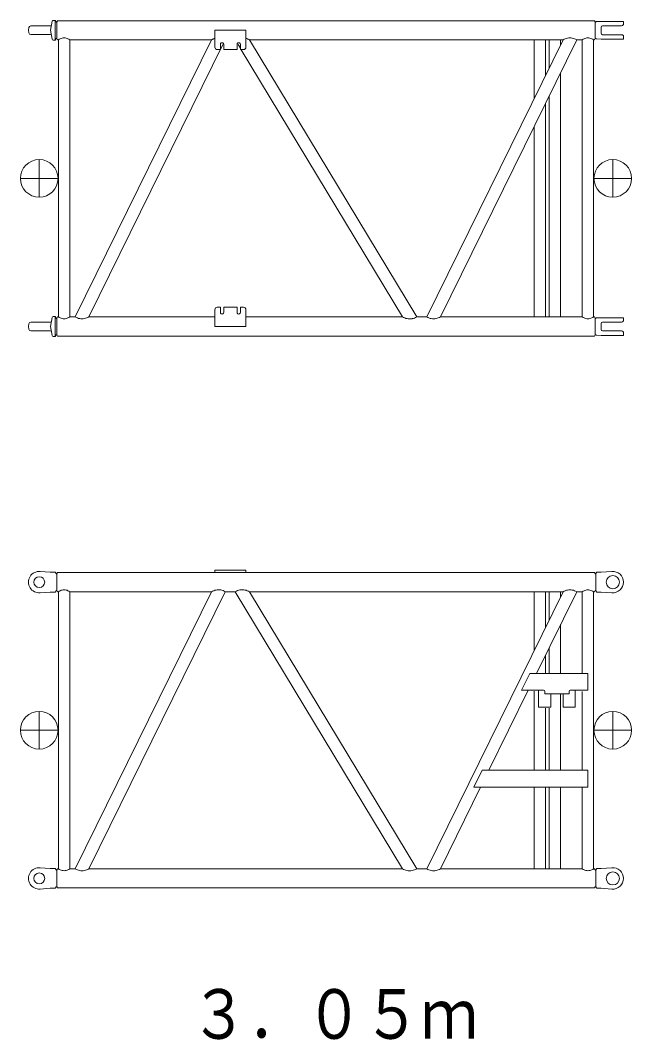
# Model space of a CAD drawing. Units: millimetres on the paper. Extents: x -420 to 420, y -297 to 297.
# Drawn here: x -344.9 to -290.8, y -110.2 to -19.9 of the extents above; entities that cross this region are included whole.
import ezdxf
from ezdxf.enums import TextEntityAlignment as Align

# ---------------------------------------------------------------- set-up
doc = ezdxf.new("R2010")
doc.units = ezdxf.units.MM
doc.layers.add('0-0_0', color=7, linetype='Continuous', lineweight=18)
doc.styles.add('ＭＳ ゴシック', font='')
doc.styles.get('ＭＳ ゴシック').set_extended_font_data('MS Gothic')

msp = doc.modelspace()

# ---------------------------------------------------------------- linework, layer by layer
at = {"layer": '0-0_0'}
for p, q in [((-344.228, -20.803), (-344.199, -20.566)), ((-344.034, -20.42), (-342.295, -20.42)), ((-342.279, -20.803), (-342.139, -20.011)), ((-342.041, -19.928), (-341.863, -19.928)), ((-341.863, -19.928), (-341.786, -20.061)), ((-341.863, -21.678), (-341.863, -19.928)), ((-341.757, -20.078), (-341.711, -20.078)), ((-341.711, -20.065), (-341.649, -19.956)), ((-341.711, -21.541), (-341.711, -20.065)), ((-341.649, -19.956), (-294.107, -19.956)), ((-294.107, -19.956), (-294.045, -20.065)), ((-294.045, -20.065), (-294.045, -21.541)), ((-293.999, -20.078), (-294.045, -20.078)), ((-293.955, -20.036), (-293.97, -20.061)), ((-293.511, -20.02), (-293.955, -20.036)), ((-291.528, -20.02), (-293.511, -20.02)), ((-293.511, -20.541), (-293.511, -21.066)), ((-291.695, -20.407), (-293.378, -20.407)), ((-291.528, -20.02), (-291.528, -20.241)), ((-344.228, -20.803), (-344.199, -21.04)), ((-344.034, -21.186), (-342.295, -21.186)), ((-342.279, -20.803), (-342.139, -21.595)), ((-341.786, -21.545), (-341.863, -21.678)), ((-341.711, -21.528), (-341.757, -21.528)), ((-341.711, -21.541), (-341.649, -21.65)), ((-341.649, -21.65), (-341.582, -21.65)), ((-341.582, -46.206), (-341.582, -21.65)), ((-340.574, -21.65), (-328.015, -21.65)), ((-340.574, -46.206), (-340.574, -21.65)), ((-340.082, -46.206), (-328.015, -21.65)), ((-327.72, -22.295), (-327.72, -20.803)), ((-327.72, -20.803), (-324.97, -20.803)), ((-324.97, -22.295), (-324.97, -20.803)), ((-309.846, -46.206), (-324.646, -21.65)), ((-296.882, -21.65), (-324.646, -21.65)), ((-308.948, -46.206), (-296.882, -21.65)), ((-307.741, -46.206), (-295.675, -21.65)), ((-299.449, -26.874), (-299.449, -21.65)), ((-298.441, -24.822), (-298.441, -21.65)), ((-298.116, -24.161), (-298.116, -21.65)), ((-297.107, -22.109), (-297.107, -21.65)), ((-295.675, -21.65), (-295.182, -21.65)), ((-295.182, -46.206), (-295.182, -21.65)), ((-294.174, -21.65), (-294.107, -21.65)), ((-294.174, -46.206), (-294.174, -21.65)), ((-294.107, -21.65), (-294.045, -21.541)), ((-293.999, -21.528), (-294.045, -21.528)), ((-293.955, -21.571), (-293.97, -21.545)), ((-293.511, -21.586), (-293.955, -21.571)), ((-291.528, -21.586), (-293.511, -21.586)), ((-291.695, -21.199), (-293.378, -21.199)), ((-291.528, -21.366), (-291.528, -21.586)), ((-342.041, -21.678), (-341.863, -21.678)), ((-338.874, -46.206), (-327.01, -22.062)), ((-327.503, -22.511), (-327.236, -22.511)), ((-327.236, -22.511), (-327.236, -22.061)), ((-326.936, -22.511), (-326.936, -22.061)), ((-326.936, -22.511), (-325.753, -22.511)), ((-325.753, -22.511), (-325.753, -22.061)), ((-325.46, -22.397), (-325.669, -22.05)), ((-325.453, -22.511), (-325.453, -22.061)), ((-325.453, -22.511), (-325.186, -22.511)), ((-311.11, -46.206), (-325.377, -22.535)), ((-297.107, -46.206), (-297.107, -24.565)), ((-298.116, -46.206), (-298.116, -26.617)), ((-298.441, -46.206), (-298.441, -27.279)), ((-299.449, -46.206), (-299.449, -29.331)), ((-343.278, -32.261), (-343.278, -35.595)), ((-292.478, -32.261), (-292.478, -35.595)), ((-344.945, -33.928), (-341.611, -33.928)), ((-294.145, -33.928), (-290.811, -33.928)), ((-327.72, -45.561), (-327.72, -47.053)), ((-327.503, -45.345), (-327.236, -45.345)), ((-327.236, -45.345), (-327.236, -45.795)), ((-326.936, -45.345), (-326.936, -45.795)), ((-326.936, -45.345), (-325.753, -45.345)), ((-325.753, -45.345), (-325.753, -45.795)), ((-325.453, -45.345), (-325.453, -45.795)), ((-325.453, -45.345), (-325.186, -45.345)), ((-324.97, -45.561), (-324.97, -47.053)), ((-344.228, -47.053), (-344.199, -46.816)), ((-344.034, -46.67), (-342.295, -46.67)), ((-342.279, -47.053), (-342.139, -46.261)), ((-342.041, -46.178), (-341.863, -46.178)), ((-341.863, -46.178), (-341.786, -46.311)), ((-341.863, -47.928), (-341.863, -46.178)), ((-341.757, -46.328), (-341.711, -46.328)), ((-341.711, -46.315), (-341.649, -46.206)), ((-341.711, -46.315), (-341.711, -47.791)), ((-341.649, -46.206), (-341.582, -46.206)), ((-340.081, -46.206), (-340.574, -46.206)), ((-327.72, -46.206), (-338.874, -46.206)), ((-311.11, -46.206), (-324.97, -46.206)), ((-308.948, -46.206), (-309.846, -46.206)), ((-307.741, -46.206), (-295.182, -46.206)), ((-294.174, -46.206), (-294.107, -46.206)), ((-294.107, -46.206), (-294.045, -46.315)), ((-294.045, -47.791), (-294.045, -46.315)), ((-293.999, -46.328), (-294.045, -46.328)), ((-293.955, -46.286), (-293.97, -46.311)), ((-293.511, -46.27), (-293.955, -46.285)), ((-291.528, -46.27), (-293.511, -46.27)), ((-293.511, -46.79), (-293.511, -47.316)), ((-291.695, -46.657), (-293.378, -46.657)), ((-291.528, -46.27), (-291.528, -46.49)), ((-344.228, -47.053), (-344.199, -47.29)), ((-344.034, -47.436), (-342.295, -47.436)), ((-342.279, -47.053), (-342.139, -47.845)), ((-341.786, -47.795), (-341.863, -47.928)), ((-341.711, -47.778), (-341.757, -47.778)), ((-341.711, -47.791), (-341.649, -47.9)), ((-327.72, -47.053), (-324.97, -47.053)), ((-294.107, -47.9), (-294.045, -47.791)), ((-293.999, -47.778), (-294.045, -47.778)), ((-293.955, -47.82), (-293.97, -47.795)), ((-293.511, -47.836), (-293.955, -47.82)), ((-291.528, -47.836), (-293.511, -47.836)), ((-291.695, -47.449), (-293.378, -47.449)), ((-291.528, -47.615), (-291.528, -47.836)), ((-342.041, -47.928), (-341.863, -47.928)), ((-341.649, -47.9), (-294.107, -47.9)), ((-343.202, -68.754), (-342.304, -68.826)), ((-342.304, -68.826), (-341.853, -68.826)), ((-341.853, -68.826), (-341.786, -68.943)), ((-341.757, -68.96), (-341.711, -68.96)), ((-341.711, -68.946), (-341.658, -68.855)), ((-341.711, -70.456), (-341.711, -68.946)), ((-341.658, -68.855), (-294.098, -68.855)), ((-327.72, -68.655), (-324.97, -68.655)), ((-327.72, -68.855), (-327.72, -68.655)), ((-324.97, -68.855), (-324.97, -68.655)), ((-294.098, -68.855), (-294.045, -68.946)), ((-294.045, -68.96), (-293.999, -68.96)), ((-293.98, -68.953), (-293.98, -70.449)), ((-293.903, -68.826), (-293.97, -68.943)), ((-293.903, -68.826), (-293.511, -68.826)), ((-292.549, -68.754), (-293.511, -68.826)), ((-343.202, -70.648), (-342.304, -70.576)), ((-342.304, -70.576), (-341.853, -70.576)), ((-341.786, -70.46), (-341.853, -70.576)), ((-341.711, -70.443), (-341.757, -70.443)), ((-341.711, -70.456), (-341.658, -70.548)), ((-341.582, -70.548), (-341.658, -70.548)), ((-341.582, -95.105), (-341.582, -70.548)), ((-340.574, -70.548), (-328.015, -70.548)), ((-340.574, -95.105), (-340.574, -70.548)), ((-340.081, -95.105), (-328.015, -70.548)), ((-338.874, -95.105), (-326.808, -70.548)), ((-326.808, -70.548), (-325.91, -70.548)), ((-311.11, -95.105), (-325.911, -70.548)), ((-309.846, -95.105), (-324.646, -70.548)), ((-296.882, -70.548), (-324.646, -70.548)), ((-308.948, -95.105), (-296.882, -70.548)), ((-299.449, -75.773), (-299.449, -70.548)), ((-299.231, -77.785), (-295.675, -70.548)), ((-298.441, -73.721), (-298.441, -70.548)), ((-298.116, -73.059), (-298.116, -70.548)), ((-297.107, -71.007), (-297.107, -70.548)), ((-295.675, -70.548), (-295.182, -70.548)), ((-295.182, -77.785), (-295.182, -70.548)), ((-294.174, -95.105), (-294.174, -70.548)), ((-294.174, -70.548), (-294.098, -70.548)), ((-294.098, -70.548), (-294.045, -70.456)), ((-294.045, -70.443), (-293.999, -70.443)), ((-293.97, -70.46), (-293.903, -70.576)), ((-293.903, -70.576), (-293.511, -70.576)), ((-292.549, -70.649), (-293.511, -70.576)), ((-297.107, -77.785), (-297.107, -73.464)), ((-298.116, -77.785), (-298.116, -75.516)), ((-298.441, -77.785), (-298.441, -76.177)), ((-299.834, -77.785), (-300.571, -79.285)), ((-294.678, -77.785), (-299.834, -77.785)), ((-294.678, -77.785), (-294.678, -79.285)), ((-303.448, -86.368), (-299.968, -79.285)), ((-298.611, -79.285), (-300.571, -79.285)), ((-299.449, -86.368), (-299.449, -79.351)), ((-299.053, -79.285), (-299.053, -80.785)), ((-298.511, -79.385), (-298.511, -79.585)), ((-296.345, -79.385), (-296.345, -79.585)), ((-294.678, -79.285), (-296.245, -79.285)), ((-295.803, -79.285), (-295.803, -80.785)), ((-295.182, -86.368), (-295.182, -79.377)), ((-296.345, -79.585), (-298.511, -79.585)), ((-297.107, -86.368), (-297.107, -79.65)), ((-296.886, -79.585), (-296.886, -80.785)), ((-343.278, -81.16), (-343.278, -84.493)), ((-298.441, -86.368), (-298.441, -80.866)), ((-298.116, -86.368), (-298.116, -80.869)), ((-295.803, -80.785), (-296.886, -80.785)), ((-292.478, -81.16), (-292.478, -84.493)), ((-344.945, -82.826), (-341.611, -82.826)), ((-294.145, -82.826), (-290.811, -82.826)), ((-304.052, -86.368), (-304.789, -87.868)), ((-294.678, -86.368), (-304.052, -86.368)), ((-294.678, -86.368), (-294.678, -87.868)), ((-307.741, -95.105), (-304.185, -87.868)), ((-294.678, -87.868), (-304.789, -87.868)), ((-299.449, -95.105), (-299.449, -87.868)), ((-298.441, -95.105), (-298.441, -87.868)), ((-298.116, -95.105), (-298.116, -87.868)), ((-297.107, -95.105), (-297.107, -87.868)), ((-295.182, -95.105), (-295.182, -87.868)), ((-343.202, -95.004), (-342.304, -95.076)), ((-342.304, -95.076), (-341.853, -95.076)), ((-341.786, -95.193), (-341.853, -95.076)), ((-341.711, -95.21), (-341.757, -95.21)), ((-341.711, -95.196), (-341.658, -95.104)), ((-341.711, -95.196), (-341.711, -96.706)), ((-341.658, -95.104), (-341.582, -95.104)), ((-340.081, -95.105), (-340.574, -95.105)), ((-311.11, -95.105), (-338.874, -95.105)), ((-308.948, -95.105), (-309.846, -95.105)), ((-307.741, -95.105), (-295.182, -95.105)), ((-294.174, -95.105), (-294.098, -95.105)), ((-294.098, -95.105), (-294.045, -95.196)), ((-294.045, -95.209), (-293.999, -95.209)), ((-293.98, -95.203), (-293.98, -96.699)), ((-293.903, -95.076), (-293.97, -95.193)), ((-293.903, -95.076), (-293.511, -95.076)), ((-292.549, -95.004), (-293.511, -95.076)), ((-343.202, -96.898), (-342.304, -96.826)), ((-342.304, -96.826), (-341.853, -96.826)), ((-341.853, -96.826), (-341.786, -96.71)), ((-341.757, -96.693), (-341.711, -96.693)), ((-341.711, -96.706), (-341.658, -96.798)), ((-341.658, -96.798), (-294.098, -96.798)), ((-294.098, -96.798), (-294.045, -96.706)), ((-294.045, -96.693), (-293.999, -96.693)), ((-293.97, -96.71), (-293.903, -96.826)), ((-293.903, -96.826), (-293.511, -96.826)), ((-292.549, -96.899), (-293.511, -96.826))]:
    msp.add_line(p, q, dxfattribs=at)
msp.add_lwpolyline([(-297.97, -79.585), (-297.97, -80.785), (-299.053, -80.785)], dxfattribs=at)
for centre, radius in [((-343.278, -33.928), 1.667), ((-292.478, -33.928), 1.667), ((-343.278, -69.701), 0.483), ((-343.278, -82.826), 1.667), ((-292.478, -82.826), 1.667), ((-343.278, -95.951), 0.483)]:
    msp.add_circle(centre, radius, dxfattribs=at)
at = {"layer": '0-0_0', "color": 4}
for centre in [(-292.478, -69.701), (-292.478, -95.951)]:
    msp.add_circle(centre, 0.583, dxfattribs=at)
at = {"layer": '0-0_0'}
for centre, radius, start, end in [((-344.034, -20.586), 0.167, 89.99862, 172.99979), ((-342.295, -20.32), 0.1, 270.00007, 350), ((-342.041, -20.028), 0.1, 89.99845, 169.99969), ((-341.757, -20.045), 0.0333, 210.00211, 270.00412), ((-293.999, -20.045), 0.0333, 269.99772, 329.99882), ((-293.378, -20.541), 0.133, 90.00003, 180.00002), ((-291.695, -20.241), 0.167, 270.00002, 0.00003), ((-344.034, -21.02), 0.167, 187.00011, 270.00067), ((-342.295, -21.286), 0.1, 9.9997, 89.99823), ((-342.041, -21.578), 0.1, 189.99976, 269.99854), ((-341.757, -21.561), 0.0333, 89.99588, 149.99789), ((-341.003, -22.501), 1.03, 104.22042, 124.22264), ((-341.078, -22.212), 0.731, 75.90164, 104.09831), ((-341.153, -22.501), 1.03, 55.77678, 75.77864), ((-327.306, -22.922), 1.456, 115.14587, 119.11834), ((-327.319, -22.894), 1.426, 111.0942, 115.15168), ((-327.34, -22.84), 1.367, 106.86815, 111.09957), ((-325.347, -22.94), 1.468, 69.99116, 74.24632), ((-325.367, -22.995), 1.526, 65.90561, 69.99644), ((-325.378, -23.022), 1.556, 61.89727, 65.91134), ((-296.206, -22.869), 1.394, 101.62871, 118.9917), ((-296.268, -22.547), 1.066, 79.13215, 101.84157), ((-296.326, -22.77), 1.296, 59.82555, 78.49001), ((-294.605, -22.51), 1.036, 104.00182, 123.85235), ((-294.678, -22.224), 0.741, 76.11873, 103.88057), ((-294.751, -22.51), 1.036, 56.14794, 75.99811), ((-293.999, -21.561), 0.0333, 29.99762, 89.99523), ((-293.378, -21.066), 0.133, 179.99996, 269.99995), ((-291.695, -21.366), 0.167, 0.00003, 90.00004), ((-327.503, -22.295), 0.217, 179.99999, 270), ((-327.086, -22.061), 0.15, 0, 180.00001), ((-325.603, -22.061), 0.15, 0, 180.00001), ((-325.186, -22.295), 0.217, 270, 0), ((-327.503, -45.561), 0.217, 90, 180.00001), ((-327.086, -45.795), 0.15, 179.99999, 0), ((-325.603, -45.795), 0.15, 179.99999, 0), ((-325.186, -45.561), 0.217, 0, 90), ((-344.034, -46.836), 0.167, 89.99862, 172.99979), ((-342.295, -46.57), 0.1, 270.00007, 350), ((-342.041, -46.278), 0.1, 89.99845, 169.99969), ((-341.757, -46.295), 0.0333, 210.00211, 270.00412), ((-341.005, -45.346), 1.036, 236.14799, 255.99741), ((-341.078, -45.632), 0.741, 256.11787, 283.88217), ((-341.151, -45.346), 1.036, 284.00351, 303.85258), ((-339.43, -45.085), 1.297, 239.82916, 258.49046), ((-339.488, -45.309), 1.066, 259.13252, 281.84075), ((-339.55, -44.987), 1.394, 281.62846, 298.98902), ((-310.407, -44.881), 1.5, 242.05103, 258.89496), ((-310.467, -45.207), 1.169, 258.67881, 280.2912), ((-310.521, -44.997), 1.385, 280.96603, 299.2069), ((-308.297, -45.085), 1.297, 239.82916, 258.4907), ((-308.354, -45.309), 1.066, 259.13295, 281.84077), ((-308.417, -44.987), 1.394, 281.62808, 298.98867), ((-294.605, -45.346), 1.036, 236.14765, 255.99818), ((-294.678, -45.632), 0.741, 256.11943, 283.88127), ((-294.751, -45.346), 1.036, 284.00189, 303.85206), ((-293.999, -46.295), 0.0333, 269.99772, 329.99882), ((-293.378, -46.79), 0.133, 90.00003, 180.00002), ((-291.695, -46.49), 0.167, 270.00002, 0.00003), ((-344.034, -47.27), 0.167, 187.00011, 270.00067), ((-342.295, -47.536), 0.1, 9.9997, 89.99823), ((-342.041, -47.828), 0.1, 189.99976, 269.99854), ((-341.757, -47.811), 0.0333, 89.99588, 149.99789), ((-293.999, -47.811), 0.0333, 29.99762, 89.99523), ((-293.378, -47.316), 0.133, 179.99996, 269.99995), ((-291.695, -47.615), 0.167, 0.00003, 90.00004), ((-343.278, -69.701), 0.95, 85.42074, 274.57929), ((-341.757, -68.926), 0.0333, 210.00211, 270.00412), ((-293.999, -68.926), 0.0333, 269.99597, 329.998), ((-292.478, -69.701), 0.95, 359.99998, 94.29961), ((-341.003, -71.399), 1.03, 104.22042, 124.22264), ((-341.078, -71.11), 0.731, 75.90164, 104.09831), ((-341.153, -71.399), 1.03, 55.77678, 75.77864), ((-327.337, -71.755), 1.384, 101.80982, 119.3138), ((-327.401, -71.428), 1.051, 78.98503, 102.03372), ((-327.461, -71.654), 1.284, 59.44797, 78.31272), ((-325.234, -71.74), 1.371, 101.13536, 119.58701), ((-325.29, -71.529), 1.153, 78.49317, 100.42776), ((-325.351, -71.859), 1.489, 61.73229, 78.72052), ((-296.206, -71.767), 1.394, 101.62871, 118.9917), ((-296.268, -71.445), 1.066, 79.13215, 101.84157), ((-296.326, -71.669), 1.296, 59.82555, 78.49001), ((-294.605, -71.408), 1.036, 104.00182, 123.85235), ((-294.678, -71.122), 0.741, 76.11873, 103.88057), ((-294.751, -71.408), 1.036, 56.14794, 75.99811), ((-292.478, -69.701), 0.95, 265.70061, 359.99996), ((-341.757, -70.476), 0.0333, 89.99588, 149.99791), ((-293.999, -70.476), 0.0333, 30.002, 90.00402), ((-298.611, -79.385), 0.1, 0, 90), ((-296.245, -79.385), 0.1, 90, 180), ((-343.278, -95.951), 0.95, 85.42072, 274.57926), ((-341.757, -95.176), 0.0333, 210.00209, 270.00412), ((-341.005, -94.244), 1.036, 236.14827, 255.99882), ((-341.078, -94.53), 0.741, 256.11917, 283.88087), ((-341.151, -94.244), 1.036, 284.0021, 303.8523), ((-339.43, -93.984), 1.297, 239.82955, 258.49178), ((-339.488, -94.208), 1.066, 259.13322, 281.83961), ((-339.55, -93.885), 1.394, 281.62739, 298.98884), ((-310.407, -93.78), 1.5, 242.05118, 258.89596), ((-310.467, -94.105), 1.169, 258.67989, 280.29062), ((-310.521, -93.896), 1.385, 280.96476, 299.20649), ((-308.297, -93.984), 1.297, 239.82954, 258.49202), ((-308.354, -94.207), 1.066, 259.13366, 281.83963), ((-308.417, -93.885), 1.394, 281.62701, 298.9885), ((-294.605, -94.244), 1.036, 236.14745, 255.99831), ((-294.678, -94.53), 0.741, 256.11955, 283.88116), ((-294.751, -94.244), 1.036, 284.00176, 303.85226), ((-293.999, -95.176), 0.0333, 269.99597, 329.998), ((-292.478, -95.951), 0.95, 359.99998, 94.29961), ((-292.478, -95.951), 0.95, 265.70061, 359.99996), ((-341.757, -96.726), 0.0333, 89.99588, 149.99789), ((-293.999, -96.726), 0.0333, 30.002, 90.00402)]:
    msp.add_arc(centre, radius, start, end, dxfattribs=at)

# ---------------------------------------------------------------- texts
at = {"layer": '0-0_0', "style": 'ＭＳ ゴシック', "width": 0.85}
msp.add_text('３．０５ｍ', height=4.399, dxfattribs=at).set_placement((-329.904, -111.483), align=Align.BOTTOM_LEFT)

doc.saveas('drawing.dxf')
